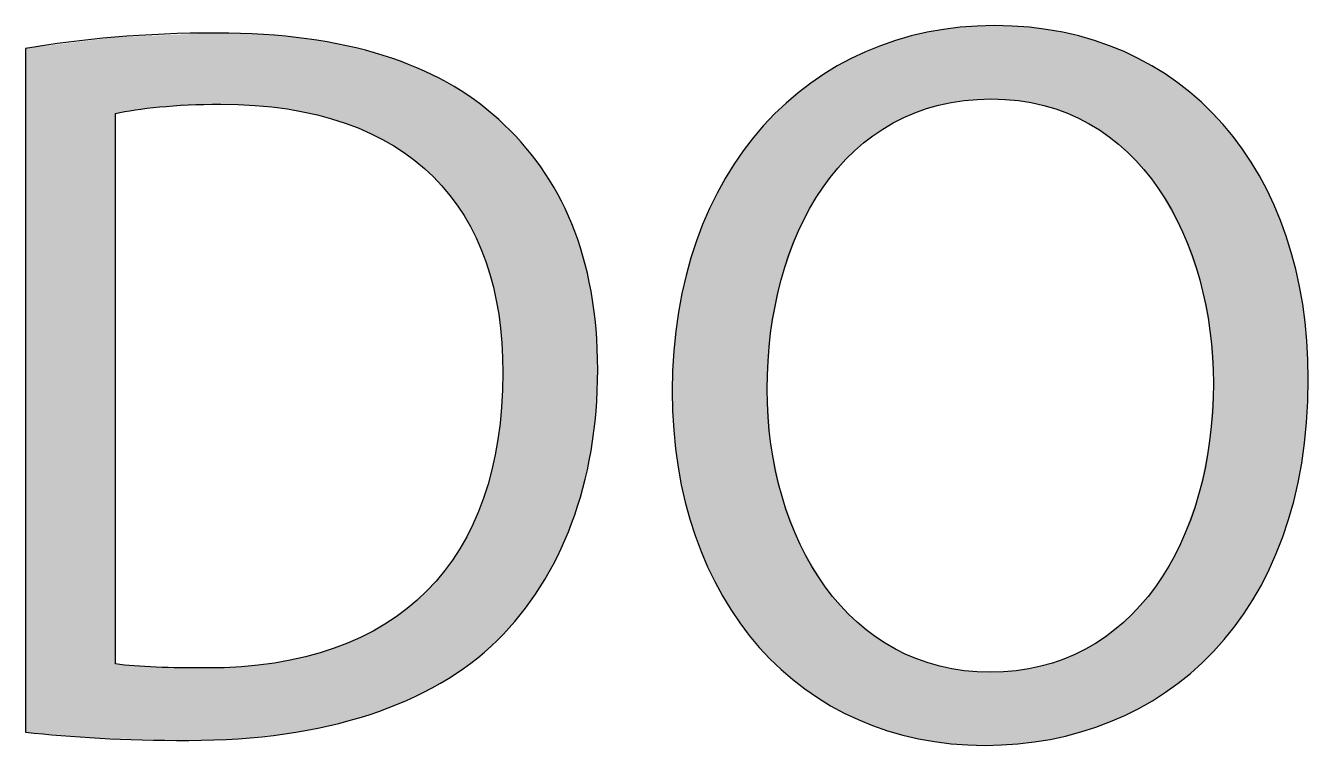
# Model space of a CAD drawing. Extents: x 0 to 360, y -268 to 0.
# Drawn here: x 323.152 to 326.875, y -207.251 to -205.162 of the extents above; entities that cross this region are included whole.
import ezdxf

# ---------------------------------------------------------------- set-up
doc = ezdxf.new("R2010")
doc.units = 0
doc.layers.add('LAYER_1', color=7, linetype='CONTINUOUS')

# ---------------------------------------------------------------- blocks, each defined once
blk = doc.blocks.new('*U244')
at = {"layer": 'LAYER_1', "color": 250}
for points in [[(323.4107, -207.2317), (323.3669, -205.2008), (323.4107, -205.1953)], [(323.4107, -207.2317), (323.4107, -205.1953), (323.4121, -207.2317)], [(323.4121, -207.2317), (323.4107, -205.1953), (323.4121, -205.1953)], [(323.5306, -205.3991), (323.4121, -205.1953), (323.5306, -205.1903)], [(323.5403, -205.3977), (323.5306, -205.1903), (323.5403, -205.1899)], [(323.625, -205.3939), (323.5403, -205.1899), (323.625, -205.1864)], [(323.676, -205.3916), (323.625, -205.1864), (323.676, -205.1843)], [(323.7063, -205.3902), (323.676, -205.1843), (323.7063, -205.183)], [(323.7181, -205.3897), (323.7181, -205.1834), (323.7685, -205.3915)], [(323.7685, -205.3915), (323.7685, -205.1849), (323.7781, -205.3918)], [(323.7781, -205.3918), (323.7781, -205.1852), (323.8182, -205.3932)], [(323.8182, -205.3932), (323.8182, -205.1864), (323.8419, -205.3959)], [(323.8419, -205.3959), (323.8419, -205.1872), (323.874, -205.3994)], [(323.874, -205.3994), (323.874, -205.1903), (323.9039, -205.4028)], [(323.9039, -205.4028), (323.9039, -205.1933), (323.9118, -205.4037)], [(323.9118, -205.4037), (323.9118, -205.194), (323.9637, -205.4139)], [(323.9637, -205.4139), (323.9637, -205.1992), (323.9675, -205.4146)], [(323.9675, -205.4146), (323.9675, -205.1995), (323.9988, -205.4208)], [(323.3669, -207.2306), (323.1517, -205.2278), (323.3669, -205.2008)], [(323.1517, -207.2128), (323.1517, -205.2278), (323.3669, -207.2306)], [(323.3669, -207.2306), (323.3669, -205.2008), (323.4107, -207.2317)], [(323.9988, -205.4208), (323.9988, -205.205), (324.0308, -205.4302)], [(324.0308, -205.4302), (324.0308, -205.2106), (324.0471, -205.4351)], [(324.0471, -205.4351), (324.0471, -205.2135), (324.0792, -205.4445)], [(324.0792, -205.4445), (324.0792, -205.2191), (324.0834, -205.4462)], [(324.0834, -205.4462), (324.0834, -205.2199), (324.1241, -205.4628)], [(324.1241, -205.4628), (324.1241, -205.2307), (324.1487, -205.4728)], [(324.1487, -205.4728), (324.1487, -205.2372), (324.153, -205.4746)], [(324.153, -205.4746), (324.153, -205.2383), (324.1898, -205.4943)], [(324.1898, -205.4943), (324.1898, -205.248), (324.1948, -205.497)], [(324.1948, -205.497), (324.1948, -205.2499), (324.2203, -205.5108)], [(324.2203, -205.5108), (324.2203, -205.2593), (324.2572, -205.5364)], [(324.2572, -205.5364), (324.2572, -205.2728), (324.259, -205.5376)], [(324.259, -205.5376), (324.259, -205.2735), (324.2811, -205.5529)], [(324.2811, -205.5529), (324.2811, -205.2816), (324.2869, -205.5581)], [(324.2869, -205.5581), (324.2869, -205.2838), (324.3166, -205.5844)], [(324.3166, -205.5844), (324.3166, -205.2983), (324.3353, -205.6009)], [(324.3353, -205.6009), (324.3353, -205.3075), (324.3558, -205.6238)], [(324.3558, -205.6238), (324.3558, -205.3175), (324.3677, -205.6372)], [(324.3677, -205.6372), (324.3677, -205.3233), (324.375, -205.6454)], [(324.375, -205.6454), (324.375, -205.3269), (324.3831, -205.6544)], [(324.3831, -205.6544), (324.3831, -205.332), (324.4122, -205.696)], [(324.4122, -205.696), (324.4122, -205.3505), (324.4243, -205.7134)], [(324.4243, -205.7134), (324.4243, -205.3582), (324.444, -205.7497)], [(324.444, -205.7497), (324.444, -205.3707), (324.45, -205.7606)], [(324.45, -205.7606), (324.45, -205.3745), (324.4543, -205.7685)], [(324.4543, -205.7685), (324.4543, -205.3772), (324.4591, -205.7775)], [(324.4591, -205.7775), (324.4591, -205.3812), (324.481, -205.8309)], [(324.481, -205.8309), (324.481, -205.3989), (324.4875, -205.8467)], [(324.4875, -205.8467), (324.4875, -205.4041), (324.5053, -205.9067)], [(324.5053, -205.9067), (324.5053, -205.4186), (324.5094, -205.9206)], [(324.5094, -205.9206), (324.5094, -205.4219), (324.5214, -205.9819)], [(324.5214, -205.9819), (324.5214, -205.4317), (324.5226, -205.9879)], [(324.5226, -205.9879), (324.5226, -205.4327), (324.5249, -205.9993)], [(324.5249, -205.9993), (324.5249, -205.4345), (324.5249, -205.9995)], [(324.5249, -205.9995), (324.5249, -205.4345), (324.5331, -206.0748)], [(324.5331, -206.0748), (324.5331, -205.4428), (324.5339, -206.0823)], [(324.5339, -206.0823), (324.5339, -205.4436), (324.5366, -206.1697)], [(324.5366, -206.9293), (324.5339, -206.2457), (324.5366, -206.1697)], [(324.5331, -206.9332), (324.5249, -206.3429), (324.5331, -206.2692)], [(324.5339, -206.9322), (324.5331, -206.2692), (324.5339, -206.2457)], [(324.5249, -206.9424), (324.5226, -206.3632), (324.5249, -206.3432)], [(324.5249, -206.9423), (324.5249, -206.3432), (324.5249, -206.3429)], [(324.5214, -206.9462), (324.5094, -206.4304), (324.5214, -206.3692)], [(324.5226, -206.9449), (324.5214, -206.3692), (324.5226, -206.3632)], [(324.5053, -206.9602), (324.4875, -206.5118), (324.5053, -206.4514)], [(324.5094, -206.9566), (324.5053, -206.4514), (324.5094, -206.4304)], [(324.481, -206.981), (324.4591, -206.5877), (324.481, -206.5338)], [(324.4875, -206.9755), (324.481, -206.5338), (324.4875, -206.5118)], [(324.45, -207.0078), (324.444, -206.6213), (324.45, -206.6103)], [(324.4543, -207.0041), (324.45, -206.6103), (324.4543, -206.5997)], [(324.4591, -206.9999), (324.4543, -206.5997), (324.4591, -206.5877)], [(324.444, -207.0129), (324.4243, -206.658), (324.444, -206.6213)], [(324.4122, -207.034), (324.3831, -206.7228), (324.4122, -206.6807)], [(324.4243, -207.0259), (324.4122, -206.6807), (324.4243, -206.658)], [(324.3831, -207.0532), (324.375, -206.7344), (324.3831, -206.7228)], [(324.3558, -207.0713), (324.3353, -206.7817), (324.3558, -206.7585)], [(324.3677, -207.0634), (324.3558, -206.7585), (324.3677, -206.7449)], [(324.375, -207.0586), (324.3677, -206.7449), (324.375, -206.7344)], [(324.3353, -207.0816), (324.3166, -206.8029), (324.3353, -206.7817)], [(324.2811, -207.1091), (324.259, -206.8544), (324.2811, -206.8347)], [(324.2869, -207.1061), (324.2811, -206.8347), (324.2869, -206.8295)], [(324.3166, -207.0911), (324.2869, -206.8295), (324.3166, -206.8029)], [(324.2572, -207.1212), (324.2203, -206.8816), (324.2572, -206.8557)], [(324.259, -207.1203), (324.2572, -206.8557), (324.259, -206.8544)], [(324.1898, -207.1468), (324.153, -206.9222), (324.1898, -206.9022)], [(324.1948, -207.1449), (324.1898, -206.9022), (324.1948, -206.8995)], [(324.2203, -207.1352), (324.1948, -206.8995), (324.2203, -206.8816)], [(324.1241, -207.1691), (324.0834, -206.9547), (324.1241, -206.9379)], [(324.1487, -207.1624), (324.1241, -206.9379), (324.1487, -206.9246)], [(324.153, -207.1607), (324.1487, -206.9246), (324.153, -206.9222)], [(323.9988, -207.2006), (323.9675, -206.9934), (323.9988, -206.984)], [(324.0308, -207.1947), (323.9988, -206.984), (324.0308, -206.9745)], [(324.0471, -207.1903), (324.0308, -206.9745), (324.0471, -206.9696)], [(324.0792, -207.1815), (324.0471, -206.9696), (324.0792, -206.9564)], [(324.0834, -207.1803), (324.0792, -206.9564), (324.0834, -206.9547)], [(323.4121, -207.2317), (323.4121, -207.0151), (323.5306, -207.2346)], [(323.5306, -207.2346), (323.5306, -207.0243), (323.5403, -207.2349)], [(323.7685, -207.2322), (323.7181, -207.0253), (323.7685, -207.0235)], [(323.7781, -207.2312), (323.7685, -207.0235), (323.7781, -207.0232)], [(323.8182, -207.227), (323.7781, -207.0232), (323.8182, -207.0187)], [(323.8419, -207.2245), (323.8182, -207.0187), (323.8419, -207.016)], [(323.874, -207.2212), (323.8419, -207.016), (323.874, -207.0124)], [(323.9039, -207.2181), (323.874, -207.0124), (323.9039, -207.0064)], [(323.9118, -207.2166), (323.9039, -207.0064), (323.9118, -207.0048)], [(323.9637, -207.2071), (323.9118, -207.0048), (323.9637, -206.9945)], [(323.9675, -207.2064), (323.9637, -206.9945), (323.9675, -206.9934)], [(323.5403, -207.2349), (323.5403, -207.0245), (323.625, -207.237)], [(323.7063, -207.2343), (323.676, -207.0268), (323.7063, -207.0257)], [(323.7181, -207.2339), (323.7063, -207.0257), (323.7181, -207.0253)]]:
    blk.add_solid(points, dxfattribs=at)
at = {"layer": 'LAYER_1', "color": 250, "extrusion": (0, 0, -1)}
for points in [[(-323.4121, -205.4166), (-323.4121, -205.1953), (-323.5306, -205.3991)], [(-323.5306, -205.3991), (-323.5306, -205.1903), (-323.5403, -205.3977)], [(-323.5403, -205.3977), (-323.5403, -205.1899), (-323.625, -205.3939)], [(-323.625, -205.3939), (-323.625, -205.1864), (-323.676, -205.3916)], [(-323.676, -205.3916), (-323.676, -205.1843), (-323.7063, -205.3902)], [(-323.7063, -205.3902), (-323.7063, -205.183), (-323.7181, -205.3897)], [(-323.7181, -205.3897), (-323.7063, -205.183), (-323.7181, -205.1834)], [(-323.7685, -205.3915), (-323.7181, -205.1834), (-323.7685, -205.1849)], [(-323.7781, -205.3918), (-323.7685, -205.1849), (-323.7781, -205.1852)], [(-323.8182, -205.3932), (-323.7781, -205.1852), (-323.8182, -205.1864)], [(-323.8419, -205.3959), (-323.8182, -205.1864), (-323.8419, -205.1872)], [(-323.874, -205.3994), (-323.8419, -205.1872), (-323.874, -205.1903)], [(-323.9039, -205.4028), (-323.874, -205.1903), (-323.9039, -205.1933)], [(-323.9118, -205.4037), (-323.9039, -205.1933), (-323.9118, -205.194)], [(-323.9637, -205.4139), (-323.9118, -205.194), (-323.9637, -205.1992)], [(-323.9675, -205.4146), (-323.9637, -205.1992), (-323.9675, -205.1995)], [(-323.9988, -205.4208), (-323.9675, -205.1995), (-323.9988, -205.205)], [(-324.0308, -205.4302), (-323.9988, -205.205), (-324.0308, -205.2106)], [(-324.0471, -205.4351), (-324.0308, -205.2106), (-324.0471, -205.2135)], [(-324.0792, -205.4445), (-324.0471, -205.2135), (-324.0792, -205.2191)], [(-324.0834, -205.4462), (-324.0792, -205.2191), (-324.0834, -205.2199)], [(-324.1241, -205.4628), (-324.0834, -205.2199), (-324.1241, -205.2307)], [(-324.1487, -205.4728), (-324.1241, -205.2307), (-324.1487, -205.2372)], [(-324.153, -205.4746), (-324.1487, -205.2372), (-324.153, -205.2383)], [(-324.1898, -205.4943), (-324.153, -205.2383), (-324.1898, -205.248)], [(-324.1948, -205.497), (-324.1898, -205.248), (-324.1948, -205.2499)], [(-324.2203, -205.5108), (-324.1948, -205.2499), (-324.2203, -205.2593)], [(-324.2572, -205.5364), (-324.2203, -205.2593), (-324.2572, -205.2728)], [(-324.259, -205.5376), (-324.2572, -205.2728), (-324.259, -205.2735)], [(-324.2811, -205.5529), (-324.259, -205.2735), (-324.2811, -205.2816)], [(-324.2869, -205.5581), (-324.2811, -205.2816), (-324.2869, -205.2838)], [(-324.3166, -205.5844), (-324.2869, -205.2838), (-324.3166, -205.2983)], [(-324.3353, -205.6009), (-324.3166, -205.2983), (-324.3353, -205.3075)], [(-324.3558, -205.6238), (-324.3353, -205.3075), (-324.3558, -205.3175)], [(-324.3677, -205.6372), (-324.3558, -205.3175), (-324.3677, -205.3233)], [(-324.375, -205.6454), (-324.3677, -205.3233), (-324.375, -205.3269)], [(-324.3831, -205.6544), (-324.375, -205.3269), (-324.3831, -205.332)], [(-324.4122, -205.696), (-324.3831, -205.332), (-324.4122, -205.3505)], [(-324.4243, -205.7134), (-324.4122, -205.3505), (-324.4243, -205.3582)], [(-324.444, -205.7497), (-324.4243, -205.3582), (-324.444, -205.3707)], [(-324.45, -205.7606), (-324.444, -205.3707), (-324.45, -205.3745)], [(-324.4543, -205.7685), (-324.45, -205.3745), (-324.4543, -205.3772)], [(-324.4591, -205.7775), (-324.4543, -205.3772), (-324.4591, -205.3812)], [(-324.481, -205.8309), (-324.4591, -205.3812), (-324.481, -205.3989)], [(-324.4875, -205.8467), (-324.481, -205.3989), (-324.4875, -205.4041)], [(-324.5053, -205.9067), (-324.4875, -205.4041), (-324.5053, -205.4186)], [(-324.5094, -205.9206), (-324.5053, -205.4186), (-324.5094, -205.4219)], [(-324.5214, -205.9819), (-324.5094, -205.4219), (-324.5214, -205.4317)], [(-324.5226, -205.9879), (-324.5214, -205.4317), (-324.5226, -205.4327)], [(-324.5249, -205.9993), (-324.5226, -205.4327), (-324.5249, -205.4345)], [(-324.5249, -205.9995), (-324.5249, -205.4345), (-324.5249, -205.4345)], [(-324.5331, -206.0748), (-324.5249, -205.4345), (-324.5331, -205.4428)], [(-324.5339, -206.0823), (-324.5331, -205.4428), (-324.5339, -205.4436)], [(-324.5366, -206.1697), (-324.5339, -205.4436), (-324.5366, -205.4463)], [(-324.5366, -206.9293), (-324.5366, -205.4463), (-324.5874, -206.8725)], [(-324.5874, -206.8725), (-324.5366, -205.4463), (-324.5874, -205.4974)], [(-324.5874, -206.8725), (-324.5874, -205.4974), (-324.5897, -206.8693)], [(-324.5897, -206.8693), (-324.5874, -205.4974), (-324.5897, -205.4997)], [(-324.5897, -206.8693), (-324.5897, -205.4997), (-324.6454, -206.7913)], [(-324.6454, -206.7913), (-324.5897, -205.4997), (-324.6454, -205.5699)], [(-324.6454, -206.7913), (-324.6454, -205.5699), (-324.6468, -206.7887)], [(-324.6468, -206.7887), (-324.6454, -205.5699), (-324.6468, -205.5717)], [(-324.6468, -206.7887), (-324.6468, -205.5717), (-324.6952, -206.7028)], [(-324.6952, -206.7028), (-324.6468, -205.5717), (-324.6952, -205.6493)], [(-324.6952, -206.7028), (-324.6952, -205.6493), (-324.696, -206.7008)], [(-324.696, -206.7008), (-324.6952, -205.6493), (-324.696, -205.6506)], [(-324.696, -206.7008), (-324.696, -205.6506), (-324.7366, -206.6072)], [(-324.7366, -206.6072), (-324.696, -205.6506), (-324.7366, -205.736)], [(-324.7366, -206.6072), (-324.7366, -205.736), (-324.737, -206.6059)], [(-324.737, -206.6059), (-324.7366, -205.736), (-324.737, -205.7369)], [(-324.737, -206.6059), (-324.737, -205.7369), (-324.7693, -206.5049)], [(-324.7693, -206.5049), (-324.737, -205.7369), (-324.7693, -205.8302)], [(-324.7693, -206.5049), (-324.7693, -205.8302), (-324.7694, -206.5041)], [(-324.7694, -206.5041), (-324.7693, -205.8302), (-324.7694, -205.8307)], [(-324.7694, -206.5041), (-324.7694, -205.8307), (-324.7929, -206.3962)], [(-324.7929, -206.3962), (-324.7694, -205.8307), (-324.7929, -205.9322)], [(-324.7929, -206.3962), (-324.7929, -205.9322), (-324.793, -206.3958)], [(-324.793, -206.3958), (-324.7929, -205.9322), (-324.793, -205.9324)], [(-324.793, -206.3958), (-324.793, -205.9324), (-324.8074, -206.2814)], [(-324.8074, -206.2814), (-324.793, -205.9324), (-324.8074, -206.0423)], [(-324.8074, -206.2814), (-324.8074, -206.0423), (-324.8074, -206.2812)], [(-324.8074, -206.2812), (-324.8074, -206.0423), (-324.8074, -206.0423)], [(-324.8074, -206.2812), (-324.8074, -206.0423), (-324.8122, -206.1607)], [(-324.5331, -206.9332), (-324.5331, -206.2692), (-324.5339, -206.9322)], [(-324.5339, -206.9322), (-324.5339, -206.2457), (-324.5366, -206.9293)], [(-324.5249, -206.9423), (-324.5249, -206.3429), (-324.5331, -206.9332)], [(-324.5249, -206.9424), (-324.5249, -206.3432), (-324.5249, -206.9423)], [(-324.5214, -206.9462), (-324.5214, -206.3692), (-324.5226, -206.9449)], [(-324.5226, -206.9449), (-324.5226, -206.3632), (-324.5249, -206.9424)], [(-324.5053, -206.9602), (-324.5053, -206.4514), (-324.5094, -206.9566)], [(-324.5094, -206.9566), (-324.5094, -206.4304), (-324.5214, -206.9462)], [(-324.481, -206.981), (-324.481, -206.5338), (-324.4875, -206.9755)], [(-324.4875, -206.9755), (-324.4875, -206.5118), (-324.5053, -206.9602)], [(-324.45, -207.0078), (-324.45, -206.6103), (-324.4543, -207.0041)], [(-324.4543, -207.0041), (-324.4543, -206.5997), (-324.4591, -206.9999)], [(-324.4591, -206.9999), (-324.4591, -206.5877), (-324.481, -206.981)], [(-324.444, -207.0129), (-324.444, -206.6213), (-324.45, -207.0078)], [(-324.4122, -207.034), (-324.4122, -206.6807), (-324.4243, -207.0259)], [(-324.4243, -207.0259), (-324.4243, -206.658), (-324.444, -207.0129)], [(-324.3831, -207.0532), (-324.3831, -206.7228), (-324.4122, -207.034)], [(-324.3558, -207.0713), (-324.3558, -206.7585), (-324.3677, -207.0634)], [(-324.3677, -207.0634), (-324.3677, -206.7449), (-324.375, -207.0586)], [(-324.375, -207.0586), (-324.375, -206.7344), (-324.3831, -207.0532)], [(-324.3353, -207.0816), (-324.3353, -206.7817), (-324.3558, -207.0713)], [(-324.2811, -207.1091), (-324.2811, -206.8347), (-324.2869, -207.1061)], [(-324.2869, -207.1061), (-324.2869, -206.8295), (-324.3166, -207.0911)], [(-324.3166, -207.0911), (-324.3166, -206.8029), (-324.3353, -207.0816)], [(-324.2572, -207.1212), (-324.2572, -206.8557), (-324.259, -207.1203)], [(-324.259, -207.1203), (-324.259, -206.8544), (-324.2811, -207.1091)], [(-324.1898, -207.1468), (-324.1898, -206.9022), (-324.1948, -207.1449)], [(-324.1948, -207.1449), (-324.1948, -206.8995), (-324.2203, -207.1352)], [(-324.2203, -207.1352), (-324.2203, -206.8816), (-324.2572, -207.1212)], [(-324.1241, -207.1691), (-324.1241, -206.9379), (-324.1487, -207.1624)], [(-324.1487, -207.1624), (-324.1487, -206.9246), (-324.153, -207.1607)], [(-324.153, -207.1607), (-324.153, -206.9222), (-324.1898, -207.1468)], [(-323.9988, -207.2006), (-323.9988, -206.984), (-324.0308, -207.1947)], [(-324.0308, -207.1947), (-324.0308, -206.9745), (-324.0471, -207.1903)], [(-324.0471, -207.1903), (-324.0471, -206.9696), (-324.0792, -207.1815)], [(-324.0792, -207.1815), (-324.0792, -206.9564), (-324.0834, -207.1803)], [(-324.0834, -207.1803), (-324.0834, -206.9547), (-324.1241, -207.1691)], [(-323.5306, -207.2346), (-323.4121, -207.0151), (-323.5306, -207.0243)], [(-323.5403, -207.2349), (-323.5306, -207.0243), (-323.5403, -207.0245)], [(-323.7685, -207.2322), (-323.7685, -207.0235), (-323.7781, -207.2312)], [(-323.7781, -207.2312), (-323.7781, -207.0232), (-323.8182, -207.227)], [(-323.8182, -207.227), (-323.8182, -207.0187), (-323.8419, -207.2245)], [(-323.8419, -207.2245), (-323.8419, -207.016), (-323.874, -207.2212)], [(-323.874, -207.2212), (-323.874, -207.0124), (-323.9039, -207.2181)], [(-323.9039, -207.2181), (-323.9039, -207.0064), (-323.9118, -207.2166)], [(-323.9118, -207.2166), (-323.9118, -207.0048), (-323.9637, -207.2071)], [(-323.9637, -207.2071), (-323.9637, -206.9945), (-323.9675, -207.2064)], [(-323.9675, -207.2064), (-323.9675, -206.9934), (-323.9988, -207.2006)], [(-323.625, -207.237), (-323.5403, -207.0245), (-323.625, -207.0259)], [(-323.625, -207.237), (-323.625, -207.0259), (-323.676, -207.2353)], [(-323.676, -207.2353), (-323.625, -207.0259), (-323.676, -207.0268)], [(-323.676, -207.2353), (-323.676, -207.0268), (-323.7063, -207.2343)], [(-323.7063, -207.2343), (-323.7063, -207.0257), (-323.7181, -207.2339)], [(-323.7181, -207.2339), (-323.7181, -207.0253), (-323.7685, -207.2322)]]:
    blk.add_solid(points, dxfattribs=at)
blk = doc.blocks.new('*U245')
at = {"layer": 'LAYER_1', "color": 250}
for points in [[(325.9519, -205.3747), (325.9367, -205.163), (325.9519, -205.1622)], [(325.9546, -205.3745), (325.9519, -205.1622), (325.9546, -205.1621)], [(325.9636, -205.3751), (325.9546, -205.1621), (325.9636, -205.1616)], [(325.9546, -205.3745), (325.9546, -205.1621), (325.9636, -205.3751)], [(325.9636, -205.3751), (325.9636, -205.1616), (326.0274, -205.379)], [(325.7331, -205.4146), (325.6769, -205.2047), (325.7331, -205.1901)], [(325.7386, -205.4129), (325.7331, -205.1901), (325.7386, -205.1887)], [(325.7436, -205.4113), (325.7386, -205.1887), (325.7436, -205.1874)], [(325.7685, -205.4033), (325.7436, -205.1874), (325.7685, -205.181)], [(325.8018, -205.3927), (325.7685, -205.181), (325.8018, -205.1759)], [(325.8053, -205.3921), (325.8018, -205.1759), (325.8053, -205.1754)], [(325.838, -205.3861), (325.8053, -205.1754), (325.838, -205.1705)], [(325.8642, -205.3813), (325.838, -205.1705), (325.8642, -205.1665)], [(325.8757, -205.3792), (325.8642, -205.1665), (325.8757, -205.166)], [(325.8765, -205.3791), (325.8757, -205.166), (325.8765, -205.1659)], [(325.9367, -205.3756), (325.8765, -205.1659), (325.9367, -205.163)], [(326.0274, -205.379), (326.0274, -205.1647), (326.0323, -205.3793)], [(326.0323, -205.3793), (326.0323, -205.1649), (326.0335, -205.3794)], [(326.0335, -205.3794), (326.0335, -205.165), (326.0653, -205.3854)], [(326.0653, -205.3854), (326.0653, -205.1665), (326.0986, -205.3918)], [(326.0986, -205.3918), (326.0986, -205.1715), (326.1071, -205.3934)], [(326.1071, -205.3934), (326.1071, -205.1728), (326.1252, -205.3994)], [(326.1252, -205.3994), (326.1252, -205.1755), (326.1622, -205.4116)], [(326.1622, -205.4116), (326.1622, -205.181), (326.1654, -205.4126)], [(326.1654, -205.4126), (326.1654, -205.1818), (326.1756, -205.416)], [(326.1756, -205.416), (326.1756, -205.1844), (326.2149, -205.435)], [(326.2149, -205.435), (326.2149, -205.1946), (326.2278, -205.4412)], [(326.2278, -205.4412), (326.2278, -205.1979), (326.2388, -205.4465)], [(325.6111, -205.4813), (325.5899, -205.2373), (325.6111, -205.2294)], [(325.6184, -205.4767), (325.6111, -205.2294), (325.6184, -205.2266)], [(325.6536, -205.4544), (325.6184, -205.2266), (325.6536, -205.2134)], [(325.6696, -205.4443), (325.6536, -205.2134), (325.6696, -205.2074)], [(325.6762, -205.4412), (325.6696, -205.2074), (325.6762, -205.2049)], [(325.6769, -205.4408), (325.6762, -205.2049), (325.6769, -205.2047)], [(326.2388, -205.4465), (326.2388, -205.2008), (326.2539, -205.4564)], [(326.2539, -205.4564), (326.2539, -205.2047), (326.2856, -205.477)], [(326.2856, -205.477), (326.2856, -205.2166), (326.2968, -205.4844)], [(326.2968, -205.4844), (326.2968, -205.2208), (326.301, -205.4879)], [(326.301, -205.4879), (326.301, -205.2224), (326.3388, -205.5196)], [(326.3388, -205.5196), (326.3388, -205.2366), (326.3403, -205.5209)], [(325.5167, -205.5676), (325.5095, -205.2778), (325.5167, -205.2741)], [(325.5577, -205.5251), (325.5167, -205.2741), (325.5577, -205.2535)], [(325.5652, -205.5189), (325.5577, -205.2535), (325.5652, -205.2497)], [(325.5684, -205.5164), (325.5652, -205.2497), (325.5684, -205.2482)], [(325.5899, -205.4987), (325.5684, -205.2482), (325.5899, -205.2373)], [(326.3403, -205.5209), (326.3403, -205.2372), (326.3497, -205.5289)], [(326.3497, -205.5289), (326.3497, -205.242), (326.383, -205.5641)], [(326.383, -205.5641), (326.383, -205.2589), (326.3873, -205.5686)], [(326.3873, -205.5686), (326.3873, -205.261), (326.3975, -205.5794)], [(326.3975, -205.5794), (326.3975, -205.2662), (326.4211, -205.6103)], [(325.4664, -205.6308), (325.4306, -205.3285), (325.4664, -205.3054)], [(325.473, -205.6222), (325.4664, -205.3054), (325.473, -205.3011)], [(325.4882, -205.6025), (325.473, -205.3011), (325.4882, -205.2912)], [(325.5076, -205.5775), (325.4882, -205.2912), (325.5076, -205.2787)], [(325.5095, -205.5751), (325.5076, -205.2787), (325.5095, -205.2778)], [(326.4211, -205.6103), (326.4211, -205.2782), (326.431, -205.6233)], [(326.431, -205.6233), (326.431, -205.2846), (326.4401, -205.6353)], [(326.4401, -205.6353), (326.4401, -205.2906), (326.4604, -205.6716)], [(326.4604, -205.6716), (326.4604, -205.3039), (326.4698, -205.6885)], [(326.4698, -205.6885), (326.4698, -205.3101), (326.496, -205.7354)], [(325.4135, -205.7211), (325.4001, -205.3532), (325.4135, -205.3424)], [(325.4283, -205.6916), (325.4135, -205.3424), (325.4283, -205.3303)], [(325.4306, -205.6879), (325.4283, -205.3303), (325.4306, -205.3285)], [(326.496, -205.7354), (326.496, -205.3273), (326.5038, -205.7493)], [(326.5038, -205.7493), (326.5038, -205.3337), (326.5101, -205.7606)], [(326.5101, -205.7606), (326.5101, -205.3389), (326.5327, -205.8238)], [(325.3953, -205.7571), (325.3592, -205.3863), (325.3953, -205.357)], [(325.4001, -205.7476), (325.3953, -205.357), (325.4001, -205.3532)], [(326.5327, -205.8238), (326.5327, -205.3576), (326.5566, -205.8905)], [(326.5566, -205.8905), (326.5566, -205.3773), (326.5599, -205.8998)], [(326.5599, -205.8998), (326.5599, -205.38), (326.565, -205.925)], [(326.565, -205.925), (326.565, -205.3842), (326.5887, -206.0429)], [(325.3444, -205.901), (325.315, -205.4306), (325.3444, -205.4011)], [(325.3447, -205.8998), (325.3444, -205.4011), (325.3447, -205.4009)], [(325.3472, -205.8926), (325.3447, -205.4009), (325.3472, -205.3983)], [(325.3592, -205.8588), (325.3472, -205.3983), (325.3592, -205.3863)], [(326.5887, -206.0429), (326.5887, -205.4086), (326.5897, -206.0477)], [(326.5897, -206.0477), (326.5897, -205.4095), (326.5994, -206.198)], [(326.5994, -206.198), (326.5994, -205.4196), (326.5995, -206.1993)], [(325.2938, -206.9795), (325.2814, -205.4673), (325.2938, -205.452)], [(325.3042, -206.99), (325.2938, -205.452), (325.3042, -205.4415)], [(325.2938, -206.9795), (325.2938, -205.452), (325.3042, -206.99)], [(325.3143, -206.0546), (325.3042, -205.4415), (325.3143, -205.4314)], [(325.315, -206.0507), (325.3143, -205.4314), (325.315, -205.4306)], [(325.2814, -206.9669), (325.2346, -205.5252), (325.2814, -205.4673)], [(325.2814, -206.9669), (325.2814, -205.4673), (325.2938, -206.9795)], [(325.2346, -206.9082), (325.2246, -205.5405), (325.2346, -205.5252)], [(325.2346, -206.9082), (325.2346, -205.5252), (325.2814, -206.9669)], [(325.2246, -206.8956), (325.1822, -205.6056), (325.2246, -205.5405)], [(325.2246, -206.8956), (325.2246, -205.5405), (325.2346, -206.9082)], [(325.1822, -206.8297), (325.1744, -205.6205), (325.1822, -205.6056)], [(325.1822, -206.8297), (325.1822, -205.6056), (325.2246, -206.8956)], [(325.1744, -206.8176), (325.1368, -205.6929), (325.1744, -205.6205)], [(325.1744, -206.8176), (325.1744, -205.6205), (325.1822, -206.8297)], [(325.1311, -206.733), (325.0988, -205.7869), (325.1311, -205.707)], [(325.1368, -206.7441), (325.1311, -205.707), (325.1368, -205.6929)], [(325.1311, -206.733), (325.1311, -205.707), (325.1368, -206.7441)], [(325.1368, -206.7441), (325.1368, -205.6929), (325.1744, -206.8176)], [(325.0988, -206.6518), (325.095, -205.7996), (325.0988, -205.7869)], [(325.0988, -206.6518), (325.0988, -205.7869), (325.1311, -206.733)], [(325.095, -206.6422), (325.0686, -205.8872), (325.095, -205.7996)], [(325.095, -206.6422), (325.095, -205.7996), (325.0988, -206.6518)], [(325.0664, -206.5455), (325.0466, -205.9936), (325.0664, -205.8981)], [(325.0686, -206.5531), (325.0664, -205.8981), (325.0686, -205.8872)], [(325.0664, -206.5455), (325.0664, -205.8981), (325.0686, -206.5531)], [(325.0686, -206.5531), (325.0686, -205.8872), (325.095, -206.6422)], [(325.0456, -206.4433), (325.0331, -206.1058), (325.0456, -206.0023)], [(325.0466, -206.4484), (325.0456, -206.0023), (325.0466, -205.9936)], [(325.0456, -206.4433), (325.0456, -206.0023), (325.0466, -206.4484)], [(325.0466, -206.4484), (325.0466, -205.9936), (325.0664, -206.5455)], [(325.0329, -206.3358), (325.0286, -206.2234), (325.0329, -206.1128)], [(325.0331, -206.3381), (325.0329, -206.1128), (325.0331, -206.1058)], [(325.0329, -206.3358), (325.0329, -206.1128), (325.0331, -206.3381)], [(325.0331, -206.3381), (325.0331, -206.1058), (325.0456, -206.4433)], [(326.5994, -206.9792), (326.5897, -206.3522), (326.5994, -206.2006)], [(326.5995, -206.9791), (326.5994, -206.2006), (326.5995, -206.1993)], [(325.3042, -206.99), (325.3042, -206.2172), (325.3143, -207.0003)], [(326.5897, -206.9885), (326.5887, -206.3671), (326.5897, -206.3522)], [(325.3143, -207.0003), (325.3143, -206.3662), (325.315, -207.0011)], [(325.315, -207.0011), (325.315, -206.3774), (325.3444, -207.0309)], [(326.5887, -206.9894), (326.565, -206.4831), (326.5887, -206.3671)], [(326.565, -207.0118), (326.5599, -206.5078), (326.565, -206.4831)], [(325.3444, -207.0309), (325.3444, -206.5158), (325.3447, -207.0311)], [(325.3447, -207.0311), (325.3447, -206.5169), (325.3472, -207.0332)], [(325.3472, -207.0332), (325.3472, -206.5291), (325.3592, -207.043)], [(326.5566, -207.0198), (326.5327, -206.5886), (326.5566, -206.5241)], [(326.5599, -207.0166), (326.5566, -206.5241), (326.5599, -206.5078)], [(325.3592, -207.043), (325.3592, -206.5606), (325.3953, -207.0726)], [(326.5327, -207.0424), (326.5101, -206.6496), (326.5327, -206.5886)], [(326.5101, -207.0596), (326.5038, -206.6667), (326.5101, -206.6496)], [(325.3953, -207.0726), (325.3953, -206.6558), (325.4001, -207.0765)], [(325.4001, -207.0765), (325.4001, -206.6684), (325.4135, -207.0875)], [(326.496, -207.0703), (326.4698, -206.7315), (326.496, -206.6815)], [(326.5038, -207.0644), (326.496, -206.6815), (326.5038, -206.6667)], [(325.4135, -207.0875), (325.4135, -206.6909), (325.4283, -207.0972)], [(325.4283, -207.0972), (325.4283, -206.7159), (325.4306, -207.0987)], [(325.4306, -207.0987), (325.4306, -206.7199), (325.4664, -207.122)], [(326.4604, -207.0974), (326.4401, -206.7773), (326.4604, -206.746)], [(326.4698, -207.0902), (326.4604, -206.746), (326.4698, -206.7315)], [(325.4664, -207.122), (325.4664, -206.7801), (325.473, -207.1263)], [(325.473, -207.1263), (325.473, -206.7913), (325.4882, -207.1362)], [(326.431, -207.1152), (326.4211, -206.8037), (326.431, -206.7913)], [(326.4401, -207.1097), (326.431, -206.7913), (326.4401, -206.7773)], [(325.4882, -207.1362), (325.4882, -206.8101), (325.5076, -207.1461)], [(325.5076, -207.1461), (325.5076, -206.8341), (325.5095, -207.147)], [(325.5095, -207.147), (325.5095, -206.8364), (325.5167, -207.1507)], [(326.3975, -207.1354), (326.3873, -206.8458), (326.3975, -206.8331)], [(326.4211, -207.1212), (326.3975, -206.8331), (326.4211, -206.8037)], [(325.5167, -207.1507), (325.5167, -206.8453), (325.5577, -207.1715)], [(326.383, -207.1442), (326.3497, -206.8835), (326.383, -206.85)], [(326.3873, -207.1416), (326.383, -206.85), (326.3873, -206.8458)], [(325.5577, -207.1715), (325.5577, -206.8863), (325.5652, -207.1753)], [(325.5652, -207.1753), (325.5652, -206.8938), (325.5684, -207.1768)], [(325.5684, -207.1768), (325.5684, -206.8962), (325.5899, -207.185)], [(326.3388, -207.1649), (326.301, -206.9245), (326.3388, -206.8945)], [(326.3403, -207.1642), (326.3388, -206.8945), (326.3403, -206.8929)], [(326.3497, -207.1598), (326.3403, -206.8929), (326.3497, -206.8835)], [(325.5899, -207.185), (325.5899, -206.9134), (325.6111, -207.193)], [(325.6111, -207.193), (325.6111, -206.9303), (325.6184, -207.1957)], [(325.6184, -207.1957), (325.6184, -206.9361), (325.6536, -207.209)], [(326.2856, -207.188), (326.2539, -206.9564), (326.2856, -206.9368)], [(326.2968, -207.184), (326.2856, -206.9368), (326.2968, -206.9279)], [(326.301, -207.1826), (326.2968, -206.9279), (326.301, -206.9245)], [(325.6536, -207.209), (325.6536, -206.9579), (325.6696, -207.2131)], [(325.6696, -207.2131), (325.6696, -206.9678), (325.6762, -207.2149)], [(325.6762, -207.2149), (325.6762, -206.9719), (325.6769, -207.2151)], [(325.6769, -207.2151), (325.6769, -206.9722), (325.7331, -207.2296)], [(326.2149, -207.2126), (326.1756, -206.9964), (326.2149, -206.9784)], [(326.2278, -207.2081), (326.2149, -206.9784), (326.2278, -206.9725)], [(326.2388, -207.2043), (326.2278, -206.9725), (326.2388, -206.9657)], [(326.2539, -207.199), (326.2388, -206.9657), (326.2539, -206.9564)], [(325.7331, -207.2296), (325.7331, -206.9981), (325.7386, -207.2311)], [(325.7386, -207.2311), (325.7386, -207.0006), (325.7436, -207.2324)], [(325.7436, -207.2324), (325.7436, -207.0022), (325.7685, -207.2361)], [(325.7685, -207.2361), (325.7685, -207.0101), (325.8018, -207.2411)], [(325.8018, -207.2411), (325.8018, -207.0206), (325.8053, -207.2417)], [(325.8053, -207.2417), (325.8053, -207.0217), (325.838, -207.2466)], [(326.0986, -207.2378), (326.0653, -207.028), (326.0986, -207.0219)], [(326.1071, -207.2366), (326.0986, -207.0219), (326.1071, -207.0193)], [(326.1252, -207.2341), (326.1071, -207.0193), (326.1252, -207.0136)], [(326.1622, -207.2252), (326.1252, -207.0136), (326.1622, -207.002)], [(326.1654, -207.2245), (326.1622, -207.002), (326.1654, -207.001)], [(326.1756, -207.222), (326.1654, -207.001), (326.1756, -206.9964)], [(325.838, -207.2466), (325.838, -207.0277), (325.8642, -207.2479)], [(325.8642, -207.2479), (325.8642, -207.0325), (325.8757, -207.2484)], [(325.8757, -207.2484), (325.8757, -207.0346), (325.8765, -207.2485)], [(325.8765, -207.2485), (325.8765, -207.0348), (325.9367, -207.2514)], [(325.9546, -207.2506), (325.9519, -207.0392), (325.9546, -207.0391)], [(325.9636, -207.2502), (325.9546, -207.0391), (325.9636, -207.0385)], [(326.0274, -207.2473), (325.9636, -207.0385), (326.0274, -207.0348)], [(326.0323, -207.2471), (326.0274, -207.0348), (326.0323, -207.0339)], [(326.0335, -207.2469), (326.0323, -207.0339), (326.0335, -207.0337)], [(326.0653, -207.2425), (326.0335, -207.0337), (326.0653, -207.028)]]:
    blk.add_solid(points, dxfattribs=at)
at = {"layer": 'LAYER_1', "color": 250, "extrusion": (0, 0, -1)}
for points in [[(-325.9519, -205.3747), (-325.9519, -205.1622), (-325.9546, -205.3745)], [(-326.0274, -205.379), (-325.9636, -205.1616), (-326.0274, -205.1647)], [(-325.7331, -205.4146), (-325.7331, -205.1901), (-325.7386, -205.4129)], [(-325.7386, -205.4129), (-325.7386, -205.1887), (-325.7436, -205.4113)], [(-325.7436, -205.4113), (-325.7436, -205.1874), (-325.7685, -205.4033)], [(-325.7685, -205.4033), (-325.7685, -205.181), (-325.8018, -205.3927)], [(-325.8018, -205.3927), (-325.8018, -205.1759), (-325.8053, -205.3921)], [(-325.8053, -205.3921), (-325.8053, -205.1754), (-325.838, -205.3861)], [(-325.838, -205.3861), (-325.838, -205.1705), (-325.8642, -205.3813)], [(-325.8642, -205.3813), (-325.8642, -205.1665), (-325.8757, -205.3792)], [(-325.8757, -205.3792), (-325.8757, -205.166), (-325.8765, -205.3791)], [(-325.8765, -205.3791), (-325.8765, -205.1659), (-325.9367, -205.3756)], [(-325.9367, -205.3756), (-325.9367, -205.163), (-325.9519, -205.3747)], [(-326.0323, -205.3793), (-326.0274, -205.1647), (-326.0323, -205.1649)], [(-326.0335, -205.3794), (-326.0323, -205.1649), (-326.0335, -205.165)], [(-326.0653, -205.3854), (-326.0335, -205.165), (-326.0653, -205.1665)], [(-326.0986, -205.3918), (-326.0653, -205.1665), (-326.0986, -205.1715)], [(-326.1071, -205.3934), (-326.0986, -205.1715), (-326.1071, -205.1728)], [(-326.1252, -205.3994), (-326.1071, -205.1728), (-326.1252, -205.1755)], [(-326.1622, -205.4116), (-326.1252, -205.1755), (-326.1622, -205.181)], [(-326.1654, -205.4126), (-326.1622, -205.181), (-326.1654, -205.1818)], [(-326.1756, -205.416), (-326.1654, -205.1818), (-326.1756, -205.1844)], [(-326.2149, -205.435), (-326.1756, -205.1844), (-326.2149, -205.1946)], [(-326.2278, -205.4412), (-326.2149, -205.1946), (-326.2278, -205.1979)], [(-326.2388, -205.4465), (-326.2278, -205.1979), (-326.2388, -205.2008)], [(-325.6111, -205.4813), (-325.6111, -205.2294), (-325.6184, -205.4767)], [(-325.6184, -205.4767), (-325.6184, -205.2266), (-325.6536, -205.4544)], [(-325.6536, -205.4544), (-325.6536, -205.2134), (-325.6696, -205.4443)], [(-325.6696, -205.4443), (-325.6696, -205.2074), (-325.6762, -205.4412)], [(-325.6762, -205.4412), (-325.6762, -205.2049), (-325.6769, -205.4408)], [(-325.6769, -205.4408), (-325.6769, -205.2047), (-325.7331, -205.4146)], [(-326.2539, -205.4564), (-326.2388, -205.2008), (-326.2539, -205.2047)], [(-326.2856, -205.477), (-326.2539, -205.2047), (-326.2856, -205.2166)], [(-326.2968, -205.4844), (-326.2856, -205.2166), (-326.2968, -205.2208)], [(-326.301, -205.4879), (-326.2968, -205.2208), (-326.301, -205.2224)], [(-326.3388, -205.5196), (-326.301, -205.2224), (-326.3388, -205.2366)], [(-326.3403, -205.5209), (-326.3388, -205.2366), (-326.3403, -205.2372)], [(-325.5167, -205.5676), (-325.5167, -205.2741), (-325.5577, -205.5251)], [(-325.5577, -205.5251), (-325.5577, -205.2535), (-325.5652, -205.5189)], [(-325.5652, -205.5189), (-325.5652, -205.2497), (-325.5684, -205.5164)], [(-325.5684, -205.5164), (-325.5684, -205.2482), (-325.5899, -205.4987)], [(-325.5899, -205.4987), (-325.5899, -205.2373), (-325.6111, -205.4813)], [(-326.3497, -205.5289), (-326.3403, -205.2372), (-326.3497, -205.242)], [(-326.383, -205.5641), (-326.3497, -205.242), (-326.383, -205.2589)], [(-326.3873, -205.5686), (-326.383, -205.2589), (-326.3873, -205.261)], [(-326.3975, -205.5794), (-326.3873, -205.261), (-326.3975, -205.2662)], [(-326.4211, -205.6103), (-326.3975, -205.2662), (-326.4211, -205.2782)], [(-325.4664, -205.6308), (-325.4664, -205.3054), (-325.473, -205.6222)], [(-325.473, -205.6222), (-325.473, -205.3011), (-325.4882, -205.6025)], [(-325.4882, -205.6025), (-325.4882, -205.2912), (-325.5076, -205.5775)], [(-325.5076, -205.5775), (-325.5076, -205.2787), (-325.5095, -205.5751)], [(-325.5095, -205.5751), (-325.5095, -205.2778), (-325.5167, -205.5676)], [(-326.431, -205.6233), (-326.4211, -205.2782), (-326.431, -205.2846)], [(-326.4401, -205.6353), (-326.431, -205.2846), (-326.4401, -205.2906)], [(-326.4604, -205.6716), (-326.4401, -205.2906), (-326.4604, -205.3039)], [(-326.4698, -205.6885), (-326.4604, -205.3039), (-326.4698, -205.3101)], [(-326.496, -205.7354), (-326.4698, -205.3101), (-326.496, -205.3273)], [(-325.4135, -205.7211), (-325.4135, -205.3424), (-325.4283, -205.6916)], [(-325.4283, -205.6916), (-325.4283, -205.3303), (-325.4306, -205.6879)], [(-325.4306, -205.6879), (-325.4306, -205.3285), (-325.4664, -205.6308)], [(-326.5038, -205.7493), (-326.496, -205.3273), (-326.5038, -205.3337)], [(-326.5101, -205.7606), (-326.5038, -205.3337), (-326.5101, -205.3389)], [(-326.5327, -205.8238), (-326.5101, -205.3389), (-326.5327, -205.3576)], [(-325.3953, -205.7571), (-325.3953, -205.357), (-325.4001, -205.7476)], [(-325.4001, -205.7476), (-325.4001, -205.3532), (-325.4135, -205.7211)], [(-326.5566, -205.8905), (-326.5327, -205.3576), (-326.5566, -205.3773)], [(-326.5599, -205.8998), (-326.5566, -205.3773), (-326.5599, -205.38)], [(-326.565, -205.925), (-326.5599, -205.38), (-326.565, -205.3842)], [(-326.5887, -206.0429), (-326.565, -205.3842), (-326.5887, -205.4086)], [(-325.3444, -205.901), (-325.3444, -205.4011), (-325.3447, -205.8998)], [(-325.3447, -205.8998), (-325.3447, -205.4009), (-325.3472, -205.8926)], [(-325.3472, -205.8926), (-325.3472, -205.3983), (-325.3592, -205.8588)], [(-325.3592, -205.8588), (-325.3592, -205.3863), (-325.3953, -205.7571)], [(-326.5897, -206.0477), (-326.5887, -205.4086), (-326.5897, -205.4095)], [(-326.5994, -206.198), (-326.5897, -205.4095), (-326.5994, -205.4196)], [(-326.5995, -206.1993), (-326.5994, -205.4196), (-326.5995, -205.4197)], [(-326.5995, -206.9791), (-326.5995, -205.4197), (-326.6276, -206.9461)], [(-326.6276, -206.9461), (-326.5995, -205.4197), (-326.6276, -205.4485)], [(-325.3042, -206.2172), (-325.3042, -205.4415), (-325.3143, -206.0546)], [(-325.3143, -206.0546), (-325.3143, -205.4314), (-325.315, -206.0507)], [(-325.315, -206.0507), (-325.315, -205.4306), (-325.3444, -205.901)], [(-326.6276, -206.9461), (-326.6276, -205.4485), (-326.6601, -206.9079)], [(-326.6601, -206.9079), (-326.6276, -205.4485), (-326.6601, -205.4899)], [(-326.6601, -206.9079), (-326.6601, -205.4899), (-326.6837, -206.8733)], [(-326.6837, -206.8733), (-326.6601, -205.4899), (-326.6837, -205.5199)], [(-326.6837, -206.8733), (-326.6837, -205.5199), (-326.7143, -206.8285)], [(-326.7143, -206.8285), (-326.6837, -205.5199), (-326.7143, -205.5682)], [(-326.7143, -206.8285), (-326.7143, -205.5682), (-326.7331, -206.7936)], [(-326.7331, -206.7936), (-326.7143, -205.5682), (-326.7331, -205.598)], [(-326.7331, -206.7936), (-326.7331, -205.598), (-326.7614, -206.7412)], [(-326.7614, -206.7412), (-326.7331, -205.598), (-326.7614, -205.6543)], [(-326.7614, -206.7412), (-326.7614, -205.6543), (-326.7756, -206.7072)], [(-326.7756, -206.7072), (-326.7614, -205.6543), (-326.7756, -205.6825)], [(-326.7756, -206.7072), (-326.7756, -205.6825), (-326.8011, -206.6459)], [(-326.8011, -206.6459), (-326.7756, -205.6825), (-326.8011, -205.748)], [(-326.8011, -206.6459), (-326.8011, -205.748), (-326.8108, -206.6143)], [(-326.8108, -206.6143), (-326.8011, -205.748), (-326.8108, -205.7729)], [(-326.8108, -206.6143), (-326.8108, -205.7729), (-326.8328, -206.5429)], [(-326.8328, -206.5429), (-326.8108, -205.7729), (-326.8328, -205.8488)], [(-326.8328, -206.5429), (-326.8328, -205.8488), (-326.8386, -206.515)], [(-326.8386, -206.515), (-326.8328, -205.8488), (-326.8386, -205.869)], [(-326.8386, -206.515), (-326.8386, -205.869), (-326.856, -206.4321)], [(-326.856, -206.4321), (-326.8386, -205.869), (-326.856, -205.9565)], [(-326.856, -206.4321), (-326.856, -205.9565), (-326.8587, -206.4092)], [(-326.8587, -206.4092), (-326.856, -205.9565), (-326.8587, -205.9704)], [(-326.8587, -206.4092), (-326.8587, -205.9704), (-326.8703, -206.3136)], [(-326.8703, -206.3136), (-326.8587, -205.9704), (-326.8703, -206.0704)], [(-326.8703, -206.3136), (-326.8703, -206.0704), (-326.871, -206.2947)], [(-326.871, -206.2947), (-326.8703, -206.0704), (-326.871, -206.0767)], [(-326.871, -206.2947), (-326.871, -206.0767), (-326.8751, -206.1876)], [(-326.5994, -206.9792), (-326.5994, -206.2006), (-326.5995, -206.9791)], [(-325.3143, -207.0003), (-325.3042, -206.2172), (-325.3143, -206.3662)], [(-326.5897, -206.9885), (-326.5897, -206.3522), (-326.5994, -206.9792)], [(-325.315, -207.0011), (-325.3143, -206.3662), (-325.315, -206.3774)], [(-325.3444, -207.0309), (-325.315, -206.3774), (-325.3444, -206.5158)], [(-326.5887, -206.9894), (-326.5887, -206.3671), (-326.5897, -206.9885)], [(-326.565, -207.0118), (-326.565, -206.4831), (-326.5887, -206.9894)], [(-325.3447, -207.0311), (-325.3444, -206.5158), (-325.3447, -206.5169)], [(-325.3472, -207.0332), (-325.3447, -206.5169), (-325.3472, -206.5291)], [(-325.3592, -207.043), (-325.3472, -206.5291), (-325.3592, -206.5606)], [(-326.5566, -207.0198), (-326.5566, -206.5241), (-326.5599, -207.0166)], [(-326.5599, -207.0166), (-326.5599, -206.5078), (-326.565, -207.0118)], [(-325.3953, -207.0726), (-325.3592, -206.5606), (-325.3953, -206.6558)], [(-326.5327, -207.0424), (-326.5327, -206.5886), (-326.5566, -207.0198)], [(-326.5101, -207.0596), (-326.5101, -206.6496), (-326.5327, -207.0424)], [(-325.4001, -207.0765), (-325.3953, -206.6558), (-325.4001, -206.6684)], [(-325.4135, -207.0875), (-325.4001, -206.6684), (-325.4135, -206.6909)], [(-326.496, -207.0703), (-326.496, -206.6815), (-326.5038, -207.0644)], [(-326.5038, -207.0644), (-326.5038, -206.6667), (-326.5101, -207.0596)], [(-325.4283, -207.0972), (-325.4135, -206.6909), (-325.4283, -206.7159)], [(-325.4306, -207.0987), (-325.4283, -206.7159), (-325.4306, -206.7199)], [(-325.4664, -207.122), (-325.4306, -206.7199), (-325.4664, -206.7801)], [(-326.4604, -207.0974), (-326.4604, -206.746), (-326.4698, -207.0902)], [(-326.4698, -207.0902), (-326.4698, -206.7315), (-326.496, -207.0703)], [(-325.473, -207.1263), (-325.4664, -206.7801), (-325.473, -206.7913)], [(-325.4882, -207.1362), (-325.473, -206.7913), (-325.4882, -206.8101)], [(-326.431, -207.1152), (-326.431, -206.7913), (-326.4401, -207.1097)], [(-326.4401, -207.1097), (-326.4401, -206.7773), (-326.4604, -207.0974)], [(-325.5076, -207.1461), (-325.4882, -206.8101), (-325.5076, -206.8341)], [(-325.5095, -207.147), (-325.5076, -206.8341), (-325.5095, -206.8364)], [(-325.5167, -207.1507), (-325.5095, -206.8364), (-325.5167, -206.8453)], [(-326.3975, -207.1354), (-326.3975, -206.8331), (-326.4211, -207.1212)], [(-326.4211, -207.1212), (-326.4211, -206.8037), (-326.431, -207.1152)], [(-325.5577, -207.1715), (-325.5167, -206.8453), (-325.5577, -206.8863)], [(-326.383, -207.1442), (-326.383, -206.85), (-326.3873, -207.1416)], [(-326.3873, -207.1416), (-326.3873, -206.8458), (-326.3975, -207.1354)], [(-325.5652, -207.1753), (-325.5577, -206.8863), (-325.5652, -206.8938)], [(-325.5684, -207.1768), (-325.5652, -206.8938), (-325.5684, -206.8962)], [(-325.5899, -207.185), (-325.5684, -206.8962), (-325.5899, -206.9134)], [(-326.3388, -207.1649), (-326.3388, -206.8945), (-326.3403, -207.1642)], [(-326.3403, -207.1642), (-326.3403, -206.8929), (-326.3497, -207.1598)], [(-326.3497, -207.1598), (-326.3497, -206.8835), (-326.383, -207.1442)], [(-325.6111, -207.193), (-325.5899, -206.9134), (-325.6111, -206.9303)], [(-325.6184, -207.1957), (-325.6111, -206.9303), (-325.6184, -206.9361)], [(-325.6536, -207.209), (-325.6184, -206.9361), (-325.6536, -206.9579)], [(-326.2856, -207.188), (-326.2856, -206.9368), (-326.2968, -207.184)], [(-326.2968, -207.184), (-326.2968, -206.9279), (-326.301, -207.1826)], [(-326.301, -207.1826), (-326.301, -206.9245), (-326.3388, -207.1649)], [(-325.6696, -207.2131), (-325.6536, -206.9579), (-325.6696, -206.9678)], [(-325.6762, -207.2149), (-325.6696, -206.9678), (-325.6762, -206.9719)], [(-325.6769, -207.2151), (-325.6762, -206.9719), (-325.6769, -206.9722)], [(-325.7331, -207.2296), (-325.6769, -206.9722), (-325.7331, -206.9981)], [(-326.2149, -207.2126), (-326.2149, -206.9784), (-326.2278, -207.2081)], [(-326.2278, -207.2081), (-326.2278, -206.9725), (-326.2388, -207.2043)], [(-326.2388, -207.2043), (-326.2388, -206.9657), (-326.2539, -207.199)], [(-326.2539, -207.199), (-326.2539, -206.9564), (-326.2856, -207.188)], [(-325.7386, -207.2311), (-325.7331, -206.9981), (-325.7386, -207.0006)], [(-325.7436, -207.2324), (-325.7386, -207.0006), (-325.7436, -207.0022)], [(-325.7685, -207.2361), (-325.7436, -207.0022), (-325.7685, -207.0101)], [(-325.8018, -207.2411), (-325.7685, -207.0101), (-325.8018, -207.0206)], [(-325.8053, -207.2417), (-325.8018, -207.0206), (-325.8053, -207.0217)], [(-325.838, -207.2466), (-325.8053, -207.0217), (-325.838, -207.0277)], [(-326.0986, -207.2378), (-326.0986, -207.0219), (-326.1071, -207.2366)], [(-326.1071, -207.2366), (-326.1071, -207.0193), (-326.1252, -207.2341)], [(-326.1252, -207.2341), (-326.1252, -207.0136), (-326.1622, -207.2252)], [(-326.1622, -207.2252), (-326.1622, -207.002), (-326.1654, -207.2245)], [(-326.1654, -207.2245), (-326.1654, -207.001), (-326.1756, -207.222)], [(-326.1756, -207.222), (-326.1756, -206.9964), (-326.2149, -207.2126)], [(-325.8642, -207.2479), (-325.838, -207.0277), (-325.8642, -207.0325)], [(-325.8757, -207.2484), (-325.8642, -207.0325), (-325.8757, -207.0346)], [(-325.8765, -207.2485), (-325.8757, -207.0346), (-325.8765, -207.0348)], [(-325.9367, -207.2514), (-325.8765, -207.0348), (-325.9367, -207.0383)], [(-325.9367, -207.2514), (-325.9367, -207.0383), (-325.9519, -207.2507)], [(-325.9519, -207.2507), (-325.9367, -207.0383), (-325.9519, -207.0392)], [(-325.9519, -207.2507), (-325.9519, -207.0392), (-325.9546, -207.2506)], [(-325.9546, -207.2506), (-325.9546, -207.0391), (-325.9636, -207.2502)], [(-325.9636, -207.2502), (-325.9636, -207.0385), (-326.0274, -207.2473)], [(-326.0274, -207.2473), (-326.0274, -207.0348), (-326.0323, -207.2471)], [(-326.0323, -207.2471), (-326.0323, -207.0339), (-326.0335, -207.2469)], [(-326.0335, -207.2469), (-326.0335, -207.0337), (-326.0653, -207.2425)], [(-326.0653, -207.2425), (-326.0653, -207.028), (-326.0986, -207.2378)]]:
    blk.add_solid(points, dxfattribs=at)
blk = doc.blocks.new('BLOCK_27')
at = {"layer": 'LAYER_1'}
for points, knots in [([(326.8751, -206.1876), (326.8751, -206.8801), (326.4528, -207.2514), (325.9367, -207.2514), (325.3999, -207.2514), (325.0286, -206.8353), (325.0286, -206.2234), (325.0286, -205.5819), (325.4241, -205.1616), (325.9636, -205.1616), (326.5189, -205.1616), (326.8751, -205.5847), (326.8751, -206.1876)], [0, 0, 0, 0, 1, 1, 1, 2, 2, 2, 3, 3, 3, 4, 4, 4, 4]), ([(323.1517, -205.2278), (323.3102, -205.2009), (323.4989, -205.183), (323.7063, -205.183), (324.0812, -205.183), (324.3478, -205.2726), (324.5249, -205.4345), (324.7075, -205.5999), (324.8122, -205.8334), (324.8122, -206.1607), (324.8122, -206.4901), (324.7075, -206.7602), (324.5214, -206.9462), (324.3299, -207.135), (324.0178, -207.237), (323.625, -207.237), (323.4362, -207.237), (323.2833, -207.228), (323.1517, -207.2128), (323.1517, -207.2128), (323.1517, -205.2278), (323.1517, -205.2278)], [0, 0, 0, 0, 1, 1, 1, 2, 2, 2, 3, 3, 3, 4, 4, 4, 5, 5, 5, 6, 6, 6, 7, 7, 7, 7]), ([(325.3042, -206.2172), (325.3042, -206.652), (325.5384, -207.0392), (325.9519, -207.0392), (326.366, -207.0392), (326.5995, -206.6582), (326.5995, -206.1993), (326.5995, -205.7948), (326.3894, -205.3745), (325.9546, -205.3745), (325.5198, -205.3745), (325.3042, -205.7769), (325.3042, -206.2172)], [0, 0, 0, 0, 1, 1, 1, 2, 2, 2, 3, 3, 3, 4, 4, 4, 4]), ([(323.4121, -207.0151), (323.4783, -207.0241), (323.574, -207.0268), (323.676, -207.0268), (324.2369, -207.0268), (324.5366, -206.7154), (324.5366, -206.1697), (324.5394, -205.6929), (324.27, -205.3897), (323.7181, -205.3897), (323.583, -205.3897), (323.481, -205.4021), (323.4121, -205.4166), (323.4121, -205.4166), (323.4121, -207.0151), (323.4121, -207.0151)], [0, 0, 0, 0, 1, 1, 1, 2, 2, 2, 3, 3, 3, 4, 4, 4, 5, 5, 5, 5])]:
    blk.add_open_spline(points, degree=3, knots=knots, dxfattribs=at)
at = {"layer": 'LAYER_1', "color": 250}
for name in ['*U245', '*U244']:
    blk.add_blockref(name, (0, 0), dxfattribs=at)
blk = doc.blocks.new('BLOCK_20')
at = {"layer": 'LAYER_1'}
blk.add_blockref('BLOCK_27', (0, 0), dxfattribs=at)
blk = doc.blocks.new('BLOCK_17')
at = {"layer": 'LAYER_1'}
blk.add_blockref('BLOCK_20', (0, 0), dxfattribs=at)

msp = doc.modelspace()

# ---------------------------------------------------------------- block references
at = {"layer": 'LAYER_1'}
msp.add_blockref('BLOCK_17', (0, 0), dxfattribs=at)

doc.saveas('drawing.dxf')
